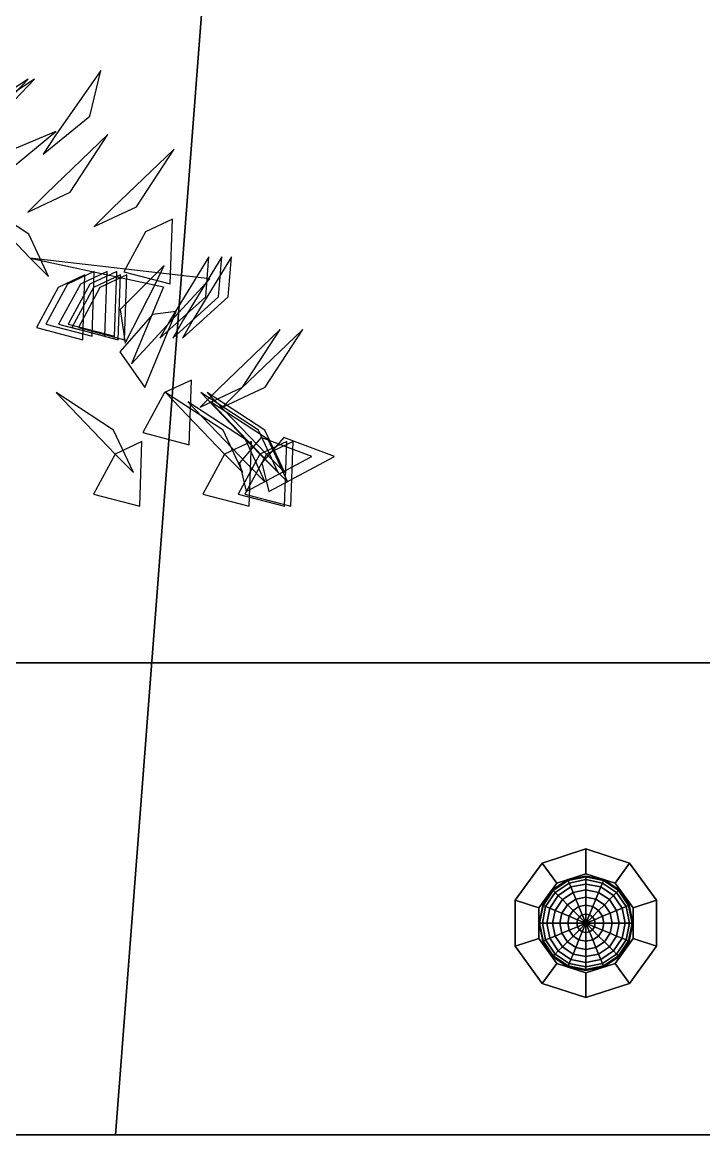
# Model space of a CAD drawing. Header units: millimetres. Extents: x 116.8 to 135.8, y -35.1 to -13.1.
# Drawn here: x 131.244 to 131.967, y -22.99 to -21.811 of the extents above; entities that cross this region are included whole.
import ezdxf

# ---------------------------------------------------------------- set-up
doc = ezdxf.new("R2010")
doc.units = ezdxf.units.MM
for name, color, linetype in [('copertura', 252, 'Continuous'), ('cromato', 251, 'Continuous'), ('foglie', 62, 'Continuous'), ('lampada', 2, 'Continuous'), ('prato', 83, 'Continuous')]:
    doc.layers.add(name, color=color, linetype=linetype)

msp = doc.modelspace()

# ---------------------------------------------------------------- linework, layer by layer
at = {"layer": 'copertura'}
for points in [[(133.843, -22.4899, 5.6817), (133.843, -23.1399, 5.7), (128.843, -23.1399, 5.7), (128.843, -22.4899, 5.7)], [(128.843, -22.4899, 6), (128.843, -23.1399, 6), (133.843, -23.1399, 6), (133.843, -22.4899, 5.9817)], [(133.843, -22.4899, 5.9817), (128.843, -22.4899, 6), (128.843, -22.4899, 5.7), (133.843, -22.4899, 5.6817)]]:
    msp.add_3dface(points, dxfattribs=at)
at = {"layer": 'cromato'}
for points in [[(131.842, -22.7132, 5.7), (131.842, -22.6869, 5.7), (131.7956, -22.7019, 5.7), (131.8111, -22.7232, 5.7)], [(131.8111, -22.7232, 5.675), (131.7956, -22.7019, 5.675), (131.842, -22.6869, 5.675), (131.842, -22.7132, 5.675)], [(131.7956, -22.7019, 5.7), (131.842, -22.6869, 5.7), (131.842, -22.6869, 5.675), (131.7956, -22.7019, 5.675)], [(131.8729, -22.7232, 5.7), (131.8883, -22.7019, 5.7), (131.842, -22.6869, 5.7), (131.842, -22.7132, 5.7)], [(131.842, -22.7132, 5.675), (131.842, -22.6869, 5.675), (131.8883, -22.7019, 5.675), (131.8729, -22.7232, 5.675)], [(131.842, -22.7132, 5.7), (131.842, -22.6869, 5.7), (131.842, -22.6869, 5.675), (131.842, -22.7132, 5.675)], [(131.842, -22.6869, 5.7), (131.8883, -22.7019, 5.7), (131.8883, -22.7019, 5.675), (131.842, -22.6869, 5.675)], [(131.842, -22.6869, 5.7), (131.842, -22.7132, 5.7), (131.842, -22.7132, 5.675), (131.842, -22.6869, 5.675)], [(131.8111, -22.7232, 5.7), (131.7956, -22.7019, 5.7), (131.767, -22.7414, 5.7), (131.792, -22.7495, 5.7)], [(131.792, -22.7495, 5.675), (131.767, -22.7414, 5.675), (131.7956, -22.7019, 5.675), (131.8111, -22.7232, 5.675)], [(131.767, -22.7414, 5.7), (131.7956, -22.7019, 5.7), (131.7956, -22.7019, 5.675), (131.767, -22.7414, 5.675)], [(131.8111, -22.7232, 5.7), (131.7956, -22.7019, 5.7), (131.7956, -22.7019, 5.675), (131.8111, -22.7232, 5.675)], [(131.7956, -22.7019, 5.7), (131.8111, -22.7232, 5.7), (131.8111, -22.7232, 5.675), (131.7956, -22.7019, 5.675)], [(131.8883, -22.7019, 5.7), (131.8729, -22.7232, 5.7), (131.8729, -22.7232, 5.675), (131.8883, -22.7019, 5.675)], [(131.892, -22.7495, 5.7), (131.917, -22.7414, 5.7), (131.8883, -22.7019, 5.7), (131.8729, -22.7232, 5.7)], [(131.8729, -22.7232, 5.675), (131.8883, -22.7019, 5.675), (131.917, -22.7414, 5.675), (131.892, -22.7495, 5.675)], [(131.8729, -22.7232, 5.7), (131.8883, -22.7019, 5.7), (131.8883, -22.7019, 5.675), (131.8729, -22.7232, 5.675)], [(131.8883, -22.7019, 5.7), (131.917, -22.7414, 5.7), (131.917, -22.7414, 5.675), (131.8883, -22.7019, 5.675)], [(131.842, -22.7132, 5.675), (131.8111, -22.7232, 5.675), (131.8111, -22.7232, 5.7), (131.842, -22.7132, 5.7)], [(131.8729, -22.7232, 5.675), (131.842, -22.7132, 5.675), (131.842, -22.7132, 5.7), (131.8729, -22.7232, 5.7)], [(131.8111, -22.7232, 5.675), (131.792, -22.7495, 5.675), (131.792, -22.7495, 5.7), (131.8111, -22.7232, 5.7)], [(131.892, -22.7495, 5.675), (131.8729, -22.7232, 5.675), (131.8729, -22.7232, 5.7), (131.892, -22.7495, 5.7)], [(131.792, -22.782, 5.7), (131.767, -22.7901, 5.7), (131.767, -22.7414, 5.7), (131.792, -22.7495, 5.7)], [(131.792, -22.7495, 5.675), (131.767, -22.7414, 5.675), (131.767, -22.7901, 5.675), (131.792, -22.782, 5.675)], [(131.792, -22.7495, 5.7), (131.767, -22.7414, 5.7), (131.767, -22.7414, 5.675), (131.792, -22.7495, 5.675)], [(131.767, -22.7414, 5.7), (131.767, -22.7901, 5.7), (131.767, -22.7901, 5.675), (131.767, -22.7414, 5.675)], [(131.892, -22.782, 5.7), (131.917, -22.7901, 5.7), (131.917, -22.7414, 5.7), (131.892, -22.7495, 5.7)], [(131.892, -22.7495, 5.675), (131.917, -22.7414, 5.675), (131.917, -22.7901, 5.675), (131.892, -22.782, 5.675)], [(131.917, -22.7414, 5.7), (131.892, -22.7495, 5.7), (131.892, -22.7495, 5.675), (131.917, -22.7414, 5.675)], [(131.917, -22.7414, 5.7), (131.917, -22.7901, 5.7), (131.917, -22.7901, 5.675), (131.917, -22.7414, 5.675)], [(131.792, -22.782, 5.675), (131.792, -22.7495, 5.675), (131.792, -22.7495, 5.7), (131.792, -22.782, 5.7)], [(131.892, -22.782, 5.675), (131.892, -22.7495, 5.675), (131.892, -22.7495, 5.7), (131.892, -22.782, 5.7)], [(131.8111, -22.8083, 5.7), (131.7956, -22.8295, 5.7), (131.767, -22.7901, 5.7), (131.792, -22.782, 5.7)], [(131.792, -22.782, 5.675), (131.767, -22.7901, 5.675), (131.7956, -22.8295, 5.675), (131.8111, -22.8083, 5.675)], [(131.792, -22.782, 5.7), (131.767, -22.7901, 5.7), (131.767, -22.7901, 5.675), (131.792, -22.782, 5.675)], [(131.767, -22.7901, 5.7), (131.7956, -22.8295, 5.7), (131.7956, -22.8295, 5.675), (131.767, -22.7901, 5.675)], [(131.8111, -22.8083, 5.675), (131.792, -22.782, 5.675), (131.792, -22.782, 5.7), (131.8111, -22.8083, 5.7)], [(131.892, -22.782, 5.7), (131.917, -22.7901, 5.7), (131.8883, -22.8295, 5.7), (131.8729, -22.8083, 5.7)], [(131.8729, -22.8083, 5.675), (131.8883, -22.8295, 5.675), (131.917, -22.7901, 5.675), (131.892, -22.782, 5.675)], [(131.892, -22.782, 5.675), (131.8729, -22.8083, 5.675), (131.8729, -22.8083, 5.7), (131.892, -22.782, 5.7)], [(131.8883, -22.8295, 5.7), (131.917, -22.7901, 5.7), (131.917, -22.7901, 5.675), (131.8883, -22.8295, 5.675)], [(131.917, -22.7901, 5.7), (131.892, -22.782, 5.7), (131.892, -22.782, 5.675), (131.917, -22.7901, 5.675)], [(131.7956, -22.8295, 5.7), (131.8111, -22.8083, 5.7), (131.8111, -22.8083, 5.675), (131.7956, -22.8295, 5.675)], [(131.842, -22.8183, 5.7), (131.842, -22.8446, 5.7), (131.7956, -22.8295, 5.7), (131.8111, -22.8083, 5.7)], [(131.8111, -22.8083, 5.675), (131.7956, -22.8295, 5.675), (131.842, -22.8446, 5.675), (131.842, -22.8183, 5.675)], [(131.8111, -22.8083, 5.7), (131.7956, -22.8295, 5.7), (131.7956, -22.8295, 5.675), (131.8111, -22.8083, 5.675)], [(131.842, -22.8183, 5.675), (131.8111, -22.8083, 5.675), (131.8111, -22.8083, 5.7), (131.842, -22.8183, 5.7)], [(131.8729, -22.8083, 5.7), (131.8883, -22.8295, 5.7), (131.842, -22.8446, 5.7), (131.842, -22.8183, 5.7)], [(131.842, -22.8183, 5.675), (131.842, -22.8446, 5.675), (131.8883, -22.8295, 5.675), (131.8729, -22.8083, 5.675)], [(131.8729, -22.8083, 5.675), (131.842, -22.8183, 5.675), (131.842, -22.8183, 5.7), (131.8729, -22.8083, 5.7)], [(131.8729, -22.8083, 5.7), (131.8883, -22.8295, 5.7), (131.8883, -22.8295, 5.675), (131.8729, -22.8083, 5.675)], [(131.842, -22.8446, 5.7), (131.842, -22.8183, 5.7), (131.842, -22.8183, 5.675), (131.842, -22.8446, 5.675)], [(131.842, -22.8183, 5.7), (131.842, -22.8446, 5.7), (131.842, -22.8446, 5.675), (131.842, -22.8183, 5.675)], [(131.7956, -22.8295, 5.7), (131.842, -22.8446, 5.7), (131.842, -22.8446, 5.675), (131.7956, -22.8295, 5.675)], [(131.842, -22.8446, 5.7), (131.8883, -22.8295, 5.7), (131.8883, -22.8295, 5.675), (131.842, -22.8446, 5.675)]]:
    msp.add_3dface(points, dxfattribs=at)
at = {"layer": 'foglie'}
for points in [[(131.1832, -21.9149, 1.8635), (131.1626, -21.9291, 1.875), (131.1935, -21.9305, 1.8167), (131.2505, -21.871, 1.8213)], [(131.19, -21.9149, 2.099), (131.1694, -21.9291, 2.1105), (131.2003, -21.9305, 2.0522), (131.2573, -21.871, 2.0568)], [(131.28, -21.93, 1.4339), (131.2664, -21.9505, 1.4215), (131.316, -21.9103, 1.4046), (131.3277, -21.862, 1.4705)], [(131.2198, -21.9518, 2.017), (131.2011, -21.9605, 2.0351), (131.2181, -21.9775, 1.9737), (131.28, -21.9267, 1.9538)], [(131.2695, -21.9926, 2.1401), (131.2501, -22.012, 2.1401), (131.2951, -21.991, 2.0967), (131.335, -21.9299, 2.1351)], [(131.3399, -22.0079, 1.4559), (131.3204, -22.0274, 1.4559), (131.3655, -22.0064, 1.4124), (131.4054, -21.9452, 1.4508)], [(131.2528, -22.0609, 1.1209), (131.2722, -22.0804, 1.1209), (131.2513, -22.0354, 1.0774), (131.1901, -21.9955, 1.1159)], [(131.3751, -22.0328, 1.3103), (131.3521, -22.0752, 1.2881), (131.4011, -22.0881, 1.2174), (131.4036, -22.0194, 1.2931)], [(131.4015, -22.1259, 2.1941), (131.3902, -22.1457, 2.1787), (131.4388, -22.1019, 2.17), (131.4422, -22.0595, 2.2407)], [(131.4152, -22.1259, 2.5388), (131.4039, -22.1457, 2.5234), (131.4525, -22.1019, 2.5147), (131.4559, -22.0595, 2.5854)], [(131.4254, -22.1259, 2.2931), (131.4141, -22.1457, 2.2777), (131.4627, -22.1019, 2.269), (131.4661, -22.0595, 2.3397)], [(131.2528, -22.0609, 1.1209), (131.3942, -22.0913, 1.2216), (131.3602, -22.1728, 1.1673), (131.4431, -22.0827, 1.1755)], [(131.386, -22.0874, 1.4999), (131.3947, -22.0686, 1.518), (131.348, -22.1153, 1.518), (131.3535, -22.1509, 1.4438)], [(131.2824, -22.0921, 1.3561), (131.2594, -22.1345, 1.3339), (131.3084, -22.1474, 1.2632), (131.3108, -22.0787, 1.3389)], [(131.2922, -22.0883, 2.2478), (131.2693, -22.1307, 2.2257), (131.3183, -22.1436, 2.1549), (131.3207, -22.0749, 2.2306)], [(131.3059, -22.0883, 2.5926), (131.2829, -22.1307, 2.5704), (131.3319, -22.1436, 2.4996), (131.3344, -22.0749, 2.5753)], [(131.3161, -22.0883, 2.3468), (131.2931, -22.1307, 2.3246), (131.3422, -22.1436, 2.2539), (131.3446, -22.0749, 2.3296)], [(131.3199, -22.0921, 1.7998), (131.2969, -22.1345, 1.7776), (131.346, -22.1474, 1.7069), (131.3484, -22.0787, 1.7826)], [(131.3267, -22.0921, 2.0353), (131.3038, -22.1345, 2.0131), (131.3528, -22.1474, 1.9424), (131.3552, -22.0787, 2.0181)], [(131.3823, -22.1204, 1.202), (131.3476, -22.1601, 1.1963), (131.3744, -22.1978, 1.1225), (131.4074, -22.1175, 1.1765)], [(131.4523, -22.1992, 2.3476), (131.4329, -22.2187, 2.3476), (131.4779, -22.1977, 2.3042), (131.5178, -22.1366, 2.3426)], [(131.4762, -22.1992, 2.4466), (131.4568, -22.2187, 2.4466), (131.5018, -22.1977, 2.4031), (131.5417, -22.1366, 2.4416)], [(131.3952, -22.2034, 1.0924), (131.3722, -22.2457, 1.0702), (131.4212, -22.2586, 0.9995), (131.4237, -22.19, 1.0752)], [(131.3427, -22.2685, 1.7644), (131.3622, -22.288, 1.7644), (131.3412, -22.243, 1.7209), (131.2801, -22.2031, 1.7593)], [(131.4588, -22.2685, 1.447), (131.4782, -22.288, 1.447), (131.4573, -22.243, 1.4035), (131.3961, -22.2031, 1.4419)], [(131.4825, -22.2786, 2.3013), (131.502, -22.2981, 2.3013), (131.481, -22.253, 2.2578), (131.4199, -22.2132, 2.2963)], [(131.4964, -22.2685, 1.8907), (131.5158, -22.288, 1.8907), (131.4948, -22.243, 1.8472), (131.4337, -22.2031, 1.8856)], [(131.5032, -22.2685, 2.1262), (131.5226, -22.288, 2.1262), (131.5017, -22.243, 2.0827), (131.4405, -22.2031, 2.1211)], [(131.5064, -22.2786, 2.4003), (131.5259, -22.2981, 2.4003), (131.5049, -22.253, 2.3568), (131.4438, -22.2132, 2.3952)], [(131.3427, -22.2685, 1.7644), (131.3197, -22.3109, 1.7422), (131.3688, -22.3238, 1.6715), (131.3712, -22.2552, 1.7472)], [(131.4588, -22.2685, 1.447), (131.4358, -22.3109, 1.4248), (131.4848, -22.3238, 1.3541), (131.4873, -22.2552, 1.4298)], [(131.4964, -22.2685, 1.8907), (131.4734, -22.3109, 1.8685), (131.5224, -22.3238, 1.7978), (131.5248, -22.2552, 1.8734)], [(131.4745, -22.2779, 2.3113), (131.4819, -22.3081, 2.2683), (131.5514, -22.2711, 2.2313), (131.4976, -22.2509, 2.3158)], [(131.5032, -22.2685, 2.1262), (131.4802, -22.3109, 2.104), (131.5292, -22.3238, 2.0332), (131.5316, -22.2552, 2.1089)], [(131.4984, -22.2779, 2.4103), (131.5058, -22.3081, 2.3673), (131.5753, -22.2711, 2.3303), (131.5215, -22.2509, 2.4148)]]:
    msp.add_3dface(points, dxfattribs=at)
at = {"layer": 'lampada'}
for points in [[(131.8073, -22.7311, 5.6652), (131.8232, -22.7204, 5.6652), (131.8228, -22.7195, 5.675), (131.8066, -22.7304, 5.675)], [(131.8093, -22.7331, 5.6559), (131.8243, -22.7231, 5.6559), (131.8232, -22.7204, 5.6652), (131.8073, -22.7311, 5.6652)], [(131.8232, -22.7204, 5.6652), (131.842, -22.7167, 5.6652), (131.842, -22.7157, 5.675), (131.8228, -22.7195, 5.675)], [(131.8243, -22.7231, 5.6559), (131.842, -22.7195, 5.6559), (131.842, -22.7167, 5.6652), (131.8232, -22.7204, 5.6652)], [(131.8261, -22.7273, 5.6472), (131.842, -22.7242, 5.6472), (131.842, -22.7195, 5.6559), (131.8243, -22.7231, 5.6559)], [(131.842, -22.7167, 5.6652), (131.8607, -22.7204, 5.6652), (131.8611, -22.7195, 5.675), (131.842, -22.7157, 5.675)], [(131.842, -22.7195, 5.6559), (131.8596, -22.7231, 5.6559), (131.8607, -22.7204, 5.6652), (131.842, -22.7167, 5.6652)], [(131.842, -22.7242, 5.6472), (131.8579, -22.7273, 5.6472), (131.8596, -22.7231, 5.6559), (131.842, -22.7195, 5.6559)], [(131.8596, -22.7231, 5.6559), (131.8746, -22.7331, 5.6559), (131.8766, -22.7311, 5.6652), (131.8607, -22.7204, 5.6652)], [(131.8607, -22.7204, 5.6652), (131.8766, -22.7311, 5.6652), (131.8773, -22.7304, 5.675), (131.8611, -22.7195, 5.675)], [(131.7967, -22.747, 5.6652), (131.8073, -22.7311, 5.6652), (131.8066, -22.7304, 5.675), (131.7958, -22.7466, 5.675)], [(131.7993, -22.7481, 5.6559), (131.8093, -22.7331, 5.6559), (131.8073, -22.7311, 5.6652), (131.7967, -22.747, 5.6652)], [(131.8126, -22.7363, 5.6472), (131.8261, -22.7273, 5.6472), (131.8243, -22.7231, 5.6559), (131.8093, -22.7331, 5.6559)], [(131.817, -22.7407, 5.6396), (131.8284, -22.7331, 5.6396), (131.8261, -22.7273, 5.6472), (131.8126, -22.7363, 5.6472)], [(131.8284, -22.7331, 5.6396), (131.842, -22.7304, 5.6396), (131.842, -22.7242, 5.6472), (131.8261, -22.7273, 5.6472)], [(131.8313, -22.7401, 5.6334), (131.842, -22.738, 5.6334), (131.842, -22.7304, 5.6396), (131.8284, -22.7331, 5.6396)], [(131.842, -22.7304, 5.6396), (131.8555, -22.7331, 5.6396), (131.8579, -22.7273, 5.6472), (131.842, -22.7242, 5.6472)], [(131.842, -22.738, 5.6334), (131.8526, -22.7401, 5.6334), (131.8555, -22.7331, 5.6396), (131.842, -22.7304, 5.6396)], [(131.8555, -22.7331, 5.6396), (131.867, -22.7407, 5.6396), (131.8714, -22.7363, 5.6472), (131.8579, -22.7273, 5.6472)], [(131.8579, -22.7273, 5.6472), (131.8714, -22.7363, 5.6472), (131.8746, -22.7331, 5.6559), (131.8596, -22.7231, 5.6559)], [(131.8746, -22.7331, 5.6559), (131.8846, -22.7481, 5.6559), (131.8873, -22.747, 5.6652), (131.8766, -22.7311, 5.6652)], [(131.8766, -22.7311, 5.6652), (131.8873, -22.747, 5.6652), (131.8882, -22.7466, 5.675), (131.8773, -22.7304, 5.675)], [(131.8036, -22.7498, 5.6472), (131.8126, -22.7363, 5.6472), (131.8093, -22.7331, 5.6559), (131.7993, -22.7481, 5.6559)], [(131.8093, -22.7522, 5.6396), (131.817, -22.7407, 5.6396), (131.8126, -22.7363, 5.6472), (131.8036, -22.7498, 5.6472)], [(131.8163, -22.7551, 5.6334), (131.8223, -22.7461, 5.6334), (131.817, -22.7407, 5.6396), (131.8093, -22.7522, 5.6396)], [(131.8223, -22.7461, 5.6334), (131.8313, -22.7401, 5.6334), (131.8284, -22.7331, 5.6396), (131.817, -22.7407, 5.6396)], [(131.8284, -22.7522, 5.6288), (131.8346, -22.7481, 5.6288), (131.8313, -22.7401, 5.6334), (131.8223, -22.7461, 5.6334)], [(131.8346, -22.7481, 5.6288), (131.842, -22.7466, 5.6288), (131.842, -22.738, 5.6334), (131.8313, -22.7401, 5.6334)], [(131.842, -22.7466, 5.6288), (131.8493, -22.7481, 5.6288), (131.8526, -22.7401, 5.6334), (131.842, -22.738, 5.6334)], [(131.8493, -22.7481, 5.6288), (131.8555, -22.7522, 5.6288), (131.8616, -22.7461, 5.6334), (131.8526, -22.7401, 5.6334)], [(131.8526, -22.7401, 5.6334), (131.8616, -22.7461, 5.6334), (131.867, -22.7407, 5.6396), (131.8555, -22.7331, 5.6396)], [(131.8616, -22.7461, 5.6334), (131.8676, -22.7551, 5.6334), (131.8746, -22.7522, 5.6396), (131.867, -22.7407, 5.6396)], [(131.867, -22.7407, 5.6396), (131.8746, -22.7522, 5.6396), (131.8804, -22.7498, 5.6472), (131.8714, -22.7363, 5.6472)], [(131.8714, -22.7363, 5.6472), (131.8804, -22.7498, 5.6472), (131.8846, -22.7481, 5.6559), (131.8746, -22.7331, 5.6559)], [(131.7929, -22.7657, 5.6652), (131.7967, -22.747, 5.6652), (131.7958, -22.7466, 5.675), (131.792, -22.7657, 5.675)], [(131.7958, -22.7657, 5.6559), (131.7993, -22.7481, 5.6559), (131.7967, -22.747, 5.6652), (131.7929, -22.7657, 5.6652)], [(131.8004, -22.7657, 5.6472), (131.8036, -22.7498, 5.6472), (131.7993, -22.7481, 5.6559), (131.7958, -22.7657, 5.6559)], [(131.8066, -22.7657, 5.6396), (131.8093, -22.7522, 5.6396), (131.8036, -22.7498, 5.6472), (131.8004, -22.7657, 5.6472)], [(131.8142, -22.7657, 5.6334), (131.8163, -22.7551, 5.6334), (131.8093, -22.7522, 5.6396), (131.8066, -22.7657, 5.6396)], [(131.8228, -22.7657, 5.6288), (131.8243, -22.7584, 5.6288), (131.8163, -22.7551, 5.6334), (131.8142, -22.7657, 5.6334)], [(131.8243, -22.7584, 5.6288), (131.8284, -22.7522, 5.6288), (131.8223, -22.7461, 5.6334), (131.8163, -22.7551, 5.6334)], [(131.833, -22.762, 5.626), (131.8351, -22.7588, 5.626), (131.8284, -22.7522, 5.6288), (131.8243, -22.7584, 5.6288)], [(131.8351, -22.7588, 5.626), (131.8382, -22.7567, 5.626), (131.8346, -22.7481, 5.6288), (131.8284, -22.7522, 5.6288)], [(131.8382, -22.7567, 5.626), (131.842, -22.756, 5.626), (131.842, -22.7466, 5.6288), (131.8346, -22.7481, 5.6288)], [(131.842, -22.7657, 5.625), (131.842, -22.7657, 5.625), (131.842, -22.756, 5.626), (131.8382, -22.7567, 5.626)], [(131.842, -22.756, 5.626), (131.8457, -22.7567, 5.626), (131.8493, -22.7481, 5.6288), (131.842, -22.7466, 5.6288)], [(131.842, -22.7657, 5.625), (131.842, -22.7657, 5.625), (131.8457, -22.7567, 5.626), (131.842, -22.756, 5.626)], [(131.8457, -22.7567, 5.626), (131.8489, -22.7588, 5.626), (131.8555, -22.7522, 5.6288), (131.8493, -22.7481, 5.6288)], [(131.8489, -22.7588, 5.626), (131.851, -22.762, 5.626), (131.8596, -22.7584, 5.6288), (131.8555, -22.7522, 5.6288)], [(131.8555, -22.7522, 5.6288), (131.8596, -22.7584, 5.6288), (131.8676, -22.7551, 5.6334), (131.8616, -22.7461, 5.6334)], [(131.8596, -22.7584, 5.6288), (131.8611, -22.7657, 5.6288), (131.8697, -22.7657, 5.6334), (131.8676, -22.7551, 5.6334)], [(131.8676, -22.7551, 5.6334), (131.8697, -22.7657, 5.6334), (131.8773, -22.7657, 5.6396), (131.8746, -22.7522, 5.6396)], [(131.8746, -22.7522, 5.6396), (131.8773, -22.7657, 5.6396), (131.8835, -22.7657, 5.6472), (131.8804, -22.7498, 5.6472)], [(131.8804, -22.7498, 5.6472), (131.8835, -22.7657, 5.6472), (131.8882, -22.7657, 5.6559), (131.8846, -22.7481, 5.6559)], [(131.8846, -22.7481, 5.6559), (131.8882, -22.7657, 5.6559), (131.891, -22.7657, 5.6652), (131.8873, -22.747, 5.6652)], [(131.8873, -22.747, 5.6652), (131.891, -22.7657, 5.6652), (131.892, -22.7657, 5.675), (131.8882, -22.7466, 5.675)], [(131.7967, -22.7845, 5.6652), (131.7929, -22.7657, 5.6652), (131.792, -22.7657, 5.675), (131.7958, -22.7849, 5.675)], [(131.7993, -22.7834, 5.6559), (131.7958, -22.7657, 5.6559), (131.7929, -22.7657, 5.6652), (131.7967, -22.7845, 5.6652)], [(131.8036, -22.7816, 5.6472), (131.8004, -22.7657, 5.6472), (131.7958, -22.7657, 5.6559), (131.7993, -22.7834, 5.6559)], [(131.8093, -22.7793, 5.6396), (131.8066, -22.7657, 5.6396), (131.8004, -22.7657, 5.6472), (131.8036, -22.7816, 5.6472)], [(131.8163, -22.7764, 5.6334), (131.8142, -22.7657, 5.6334), (131.8066, -22.7657, 5.6396), (131.8093, -22.7793, 5.6396)], [(131.8243, -22.7731, 5.6288), (131.8228, -22.7657, 5.6288), (131.8142, -22.7657, 5.6334), (131.8163, -22.7764, 5.6334)], [(131.8322, -22.7657, 5.626), (131.833, -22.762, 5.626), (131.8243, -22.7584, 5.6288), (131.8228, -22.7657, 5.6288)], [(131.833, -22.7695, 5.626), (131.8322, -22.7657, 5.626), (131.8228, -22.7657, 5.6288), (131.8243, -22.7731, 5.6288)], [(131.842, -22.7657, 5.625), (131.842, -22.7657, 5.625), (131.833, -22.762, 5.626), (131.8322, -22.7657, 5.626)], [(131.842, -22.7657, 5.625), (131.842, -22.7657, 5.625), (131.8322, -22.7657, 5.626), (131.833, -22.7695, 5.626)], [(131.842, -22.7657, 5.625), (131.842, -22.7657, 5.625), (131.8351, -22.7588, 5.626), (131.833, -22.762, 5.626)], [(131.842, -22.7657, 5.625), (131.842, -22.7657, 5.625), (131.833, -22.7695, 5.626), (131.8351, -22.7726, 5.626)], [(131.842, -22.7657, 5.625), (131.842, -22.7657, 5.625), (131.8382, -22.7567, 5.626), (131.8351, -22.7588, 5.626)], [(131.842, -22.7657, 5.625), (131.842, -22.7657, 5.625), (131.8351, -22.7726, 5.626), (131.8382, -22.7747, 5.626)], [(131.842, -22.7657, 5.625), (131.842, -22.7657, 5.625), (131.8382, -22.7747, 5.626), (131.842, -22.7755, 5.626)], [(131.842, -22.7657, 5.625), (131.842, -22.7657, 5.625), (131.8489, -22.7588, 5.626), (131.8457, -22.7567, 5.626)], [(131.842, -22.7657, 5.625), (131.842, -22.7657, 5.625), (131.851, -22.762, 5.626), (131.8489, -22.7588, 5.626)], [(131.842, -22.7657, 5.625), (131.842, -22.7657, 5.625), (131.8517, -22.7657, 5.626), (131.851, -22.762, 5.626)], [(131.842, -22.7657, 5.625), (131.842, -22.7657, 5.625), (131.851, -22.7695, 5.626), (131.8517, -22.7657, 5.626)], [(131.842, -22.7657, 5.625), (131.842, -22.7657, 5.625), (131.8489, -22.7726, 5.626), (131.851, -22.7695, 5.626)], [(131.842, -22.7657, 5.625), (131.842, -22.7657, 5.625), (131.8457, -22.7747, 5.626), (131.8489, -22.7726, 5.626)], [(131.842, -22.7657, 5.625), (131.842, -22.7657, 5.625), (131.842, -22.7755, 5.626), (131.8457, -22.7747, 5.626)], [(131.851, -22.762, 5.626), (131.8517, -22.7657, 5.626), (131.8611, -22.7657, 5.6288), (131.8596, -22.7584, 5.6288)], [(131.8517, -22.7657, 5.626), (131.851, -22.7695, 5.626), (131.8596, -22.7731, 5.6288), (131.8611, -22.7657, 5.6288)], [(131.8611, -22.7657, 5.6288), (131.8596, -22.7731, 5.6288), (131.8676, -22.7764, 5.6334), (131.8697, -22.7657, 5.6334)], [(131.8697, -22.7657, 5.6334), (131.8676, -22.7764, 5.6334), (131.8746, -22.7793, 5.6396), (131.8773, -22.7657, 5.6396)], [(131.8773, -22.7657, 5.6396), (131.8746, -22.7793, 5.6396), (131.8804, -22.7816, 5.6472), (131.8835, -22.7657, 5.6472)], [(131.8835, -22.7657, 5.6472), (131.8804, -22.7816, 5.6472), (131.8846, -22.7834, 5.6559), (131.8882, -22.7657, 5.6559)], [(131.8882, -22.7657, 5.6559), (131.8846, -22.7834, 5.6559), (131.8873, -22.7845, 5.6652), (131.891, -22.7657, 5.6652)], [(131.891, -22.7657, 5.6652), (131.8873, -22.7845, 5.6652), (131.8882, -22.7849, 5.675), (131.892, -22.7657, 5.675)], [(131.817, -22.7907, 5.6396), (131.8093, -22.7793, 5.6396), (131.8036, -22.7816, 5.6472), (131.8126, -22.7951, 5.6472)], [(131.8223, -22.7854, 5.6334), (131.8163, -22.7764, 5.6334), (131.8093, -22.7793, 5.6396), (131.817, -22.7907, 5.6396)], [(131.8284, -22.7793, 5.6288), (131.8243, -22.7731, 5.6288), (131.8163, -22.7764, 5.6334), (131.8223, -22.7854, 5.6334)], [(131.8346, -22.7834, 5.6288), (131.8284, -22.7793, 5.6288), (131.8223, -22.7854, 5.6334), (131.8313, -22.7914, 5.6334)], [(131.8351, -22.7726, 5.626), (131.833, -22.7695, 5.626), (131.8243, -22.7731, 5.6288), (131.8284, -22.7793, 5.6288)], [(131.8382, -22.7747, 5.626), (131.8351, -22.7726, 5.626), (131.8284, -22.7793, 5.6288), (131.8346, -22.7834, 5.6288)], [(131.842, -22.7755, 5.626), (131.8382, -22.7747, 5.626), (131.8346, -22.7834, 5.6288), (131.842, -22.7849, 5.6288)], [(131.8457, -22.7747, 5.626), (131.842, -22.7755, 5.626), (131.842, -22.7849, 5.6288), (131.8493, -22.7834, 5.6288)], [(131.8489, -22.7726, 5.626), (131.8457, -22.7747, 5.626), (131.8493, -22.7834, 5.6288), (131.8555, -22.7793, 5.6288)], [(131.851, -22.7695, 5.626), (131.8489, -22.7726, 5.626), (131.8555, -22.7793, 5.6288), (131.8596, -22.7731, 5.6288)], [(131.8555, -22.7793, 5.6288), (131.8493, -22.7834, 5.6288), (131.8526, -22.7914, 5.6334), (131.8616, -22.7854, 5.6334)], [(131.8596, -22.7731, 5.6288), (131.8555, -22.7793, 5.6288), (131.8616, -22.7854, 5.6334), (131.8676, -22.7764, 5.6334)], [(131.8676, -22.7764, 5.6334), (131.8616, -22.7854, 5.6334), (131.867, -22.7907, 5.6396), (131.8746, -22.7793, 5.6396)], [(131.8746, -22.7793, 5.6396), (131.867, -22.7907, 5.6396), (131.8714, -22.7951, 5.6472), (131.8804, -22.7816, 5.6472)], [(131.8073, -22.8004, 5.6652), (131.7967, -22.7845, 5.6652), (131.7958, -22.7849, 5.675), (131.8066, -22.8011, 5.675)], [(131.8093, -22.7984, 5.6559), (131.7993, -22.7834, 5.6559), (131.7967, -22.7845, 5.6652), (131.8073, -22.8004, 5.6652)], [(131.8126, -22.7951, 5.6472), (131.8036, -22.7816, 5.6472), (131.7993, -22.7834, 5.6559), (131.8093, -22.7984, 5.6559)], [(131.8284, -22.7984, 5.6396), (131.817, -22.7907, 5.6396), (131.8126, -22.7951, 5.6472), (131.8261, -22.8041, 5.6472)], [(131.8313, -22.7914, 5.6334), (131.8223, -22.7854, 5.6334), (131.817, -22.7907, 5.6396), (131.8284, -22.7984, 5.6396)], [(131.842, -22.7935, 5.6334), (131.8313, -22.7914, 5.6334), (131.8284, -22.7984, 5.6396), (131.842, -22.8011, 5.6396)], [(131.842, -22.7849, 5.6288), (131.8346, -22.7834, 5.6288), (131.8313, -22.7914, 5.6334), (131.842, -22.7935, 5.6334)], [(131.8493, -22.7834, 5.6288), (131.842, -22.7849, 5.6288), (131.842, -22.7935, 5.6334), (131.8526, -22.7914, 5.6334)], [(131.8526, -22.7914, 5.6334), (131.842, -22.7935, 5.6334), (131.842, -22.8011, 5.6396), (131.8555, -22.7984, 5.6396)], [(131.8616, -22.7854, 5.6334), (131.8526, -22.7914, 5.6334), (131.8555, -22.7984, 5.6396), (131.867, -22.7907, 5.6396)], [(131.867, -22.7907, 5.6396), (131.8555, -22.7984, 5.6396), (131.8579, -22.8041, 5.6472), (131.8714, -22.7951, 5.6472)], [(131.8804, -22.7816, 5.6472), (131.8714, -22.7951, 5.6472), (131.8746, -22.7984, 5.6559), (131.8846, -22.7834, 5.6559)], [(131.8846, -22.7834, 5.6559), (131.8746, -22.7984, 5.6559), (131.8766, -22.8004, 5.6652), (131.8873, -22.7845, 5.6652)], [(131.8873, -22.7845, 5.6652), (131.8766, -22.8004, 5.6652), (131.8773, -22.8011, 5.675), (131.8882, -22.7849, 5.675)], [(131.8232, -22.811, 5.6652), (131.8073, -22.8004, 5.6652), (131.8066, -22.8011, 5.675), (131.8228, -22.8119, 5.675)], [(131.8243, -22.8084, 5.6559), (131.8093, -22.7984, 5.6559), (131.8073, -22.8004, 5.6652), (131.8232, -22.811, 5.6652)], [(131.8261, -22.8041, 5.6472), (131.8126, -22.7951, 5.6472), (131.8093, -22.7984, 5.6559), (131.8243, -22.8084, 5.6559)], [(131.842, -22.8011, 5.6396), (131.8284, -22.7984, 5.6396), (131.8261, -22.8041, 5.6472), (131.842, -22.8073, 5.6472)], [(131.8555, -22.7984, 5.6396), (131.842, -22.8011, 5.6396), (131.842, -22.8073, 5.6472), (131.8579, -22.8041, 5.6472)], [(131.8714, -22.7951, 5.6472), (131.8579, -22.8041, 5.6472), (131.8596, -22.8084, 5.6559), (131.8746, -22.7984, 5.6559)], [(131.8746, -22.7984, 5.6559), (131.8596, -22.8084, 5.6559), (131.8607, -22.811, 5.6652), (131.8766, -22.8004, 5.6652)], [(131.8766, -22.8004, 5.6652), (131.8607, -22.811, 5.6652), (131.8611, -22.8119, 5.675), (131.8773, -22.8011, 5.675)], [(131.842, -22.8148, 5.6652), (131.8232, -22.811, 5.6652), (131.8228, -22.8119, 5.675), (131.842, -22.8157, 5.675)], [(131.842, -22.8119, 5.6559), (131.8243, -22.8084, 5.6559), (131.8232, -22.811, 5.6652), (131.842, -22.8148, 5.6652)], [(131.842, -22.8073, 5.6472), (131.8261, -22.8041, 5.6472), (131.8243, -22.8084, 5.6559), (131.842, -22.8119, 5.6559)], [(131.8579, -22.8041, 5.6472), (131.842, -22.8073, 5.6472), (131.842, -22.8119, 5.6559), (131.8596, -22.8084, 5.6559)], [(131.8596, -22.8084, 5.6559), (131.842, -22.8119, 5.6559), (131.842, -22.8148, 5.6652), (131.8607, -22.811, 5.6652)], [(131.8607, -22.811, 5.6652), (131.842, -22.8148, 5.6652), (131.842, -22.8157, 5.675), (131.8611, -22.8119, 5.675)]]:
    msp.add_3dface(points, dxfattribs=at)
at = {"layer": 'prato'}
for points in [[(128.843, -22.9899), (128.843, -20.5649), (131.5656, -20.0948), (131.343, -22.9899)], [(128.843, -20.5649, -0.0183), (128.843, -22.9899, -0.0183), (131.343, -22.9899, -0.0183), (131.5656, -20.0948, -0.0183)], [(133.843, -22.45), (133.843, -22.9899), (131.343, -22.9899), (131.5656, -20.0948)], [(133.843, -22.9899, -0.0183), (133.843, -22.45, -0.0183), (131.5656, -20.0948, -0.0183), (131.343, -22.9899, -0.0183)], [(133.843, -21.9102), (133.843, -22.45), (131.5656, -20.0948), (133.7369, -21.4784)], [(133.843, -22.45, -0.0183), (133.843, -21.9102, -0.0183), (133.7369, -21.4784, -0.0183), (131.5656, -20.0948, -0.0183)], [(133.843, -22.9899), (128.843, -22.9899), (128.843, -22.9899, -0.0183), (133.843, -22.9899, -0.0183)]]:
    msp.add_3dface(points, dxfattribs=at)

doc.saveas('drawing.dxf')
